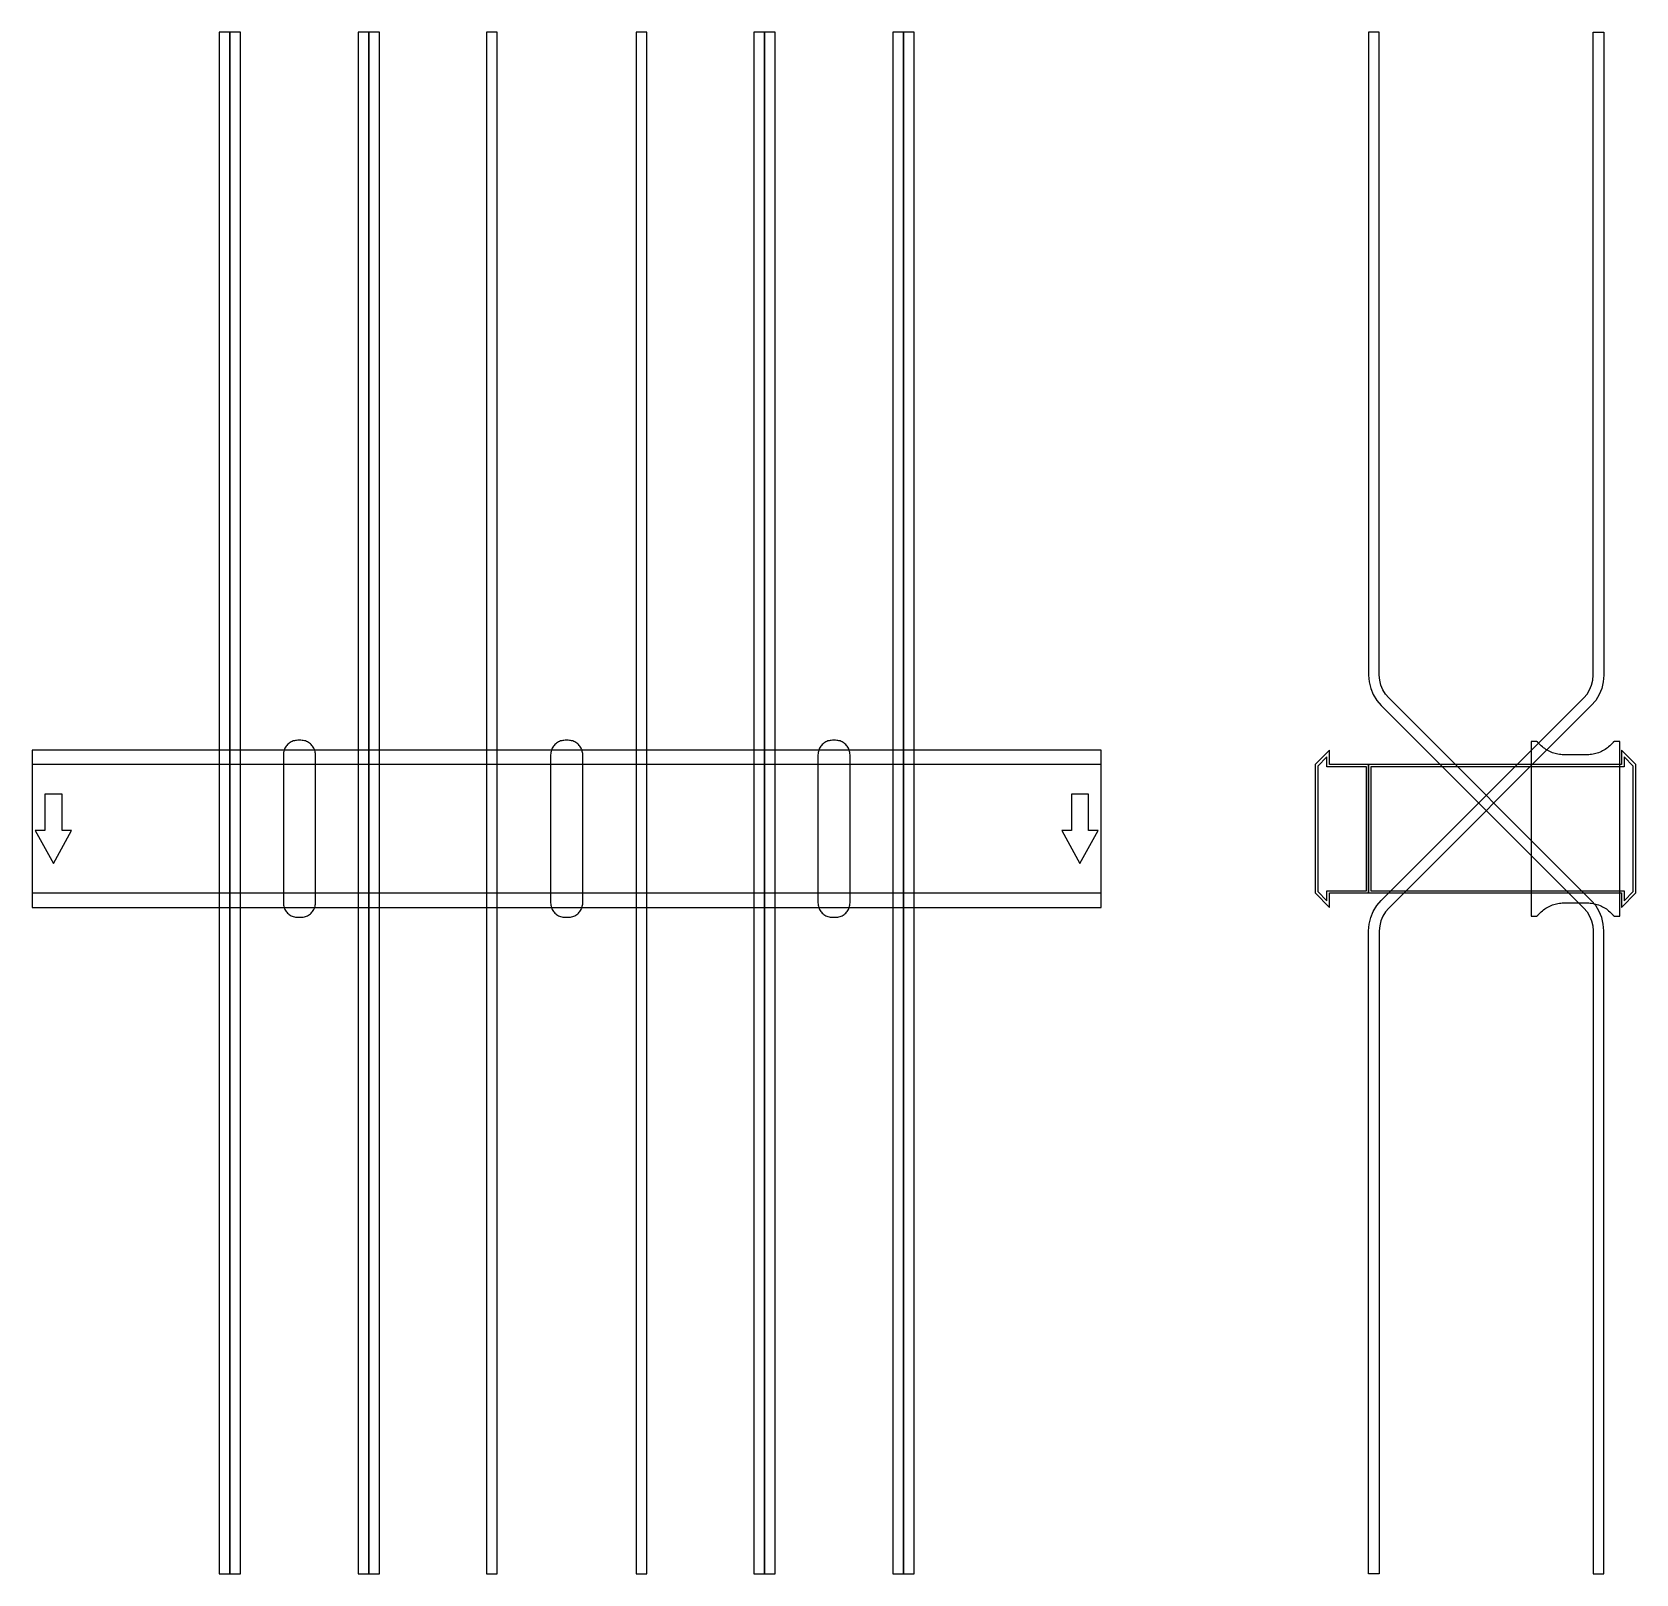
# Model space of a CAD drawing. Extents: x 0 to 1500, y -697 to 745.
import ezdxf

# ---------------------------------------------------------------- set-up
doc = ezdxf.new("R2010")
doc.units = 0
doc.layers.add('Halfen', color=7, linetype='CONTINUOUS')

msp = doc.modelspace()

# ---------------------------------------------------------------- linework, layer by layer
at = {"layer": 'Halfen', "color": 7}
for points in [[(185, -696.961), (185, 745.246), (175, 745.246), (175, -696.961)], [(195, -696.961), (195, 745.246), (185, 745.246), (185, -696.961)], [(315, -696.961), (315, 745.246), (305, 745.246), (305, -696.961)], [(325, -696.961), (325, 745.246), (315, 745.246), (315, -696.961)], [(435, -696.961), (435, 745.246), (425, 745.246), (425, -696.961)], [(575, -696.961), (575, 745.246), (565, 745.246), (565, -696.961)], [(685, -696.961), (685, 745.246), (675, 745.246), (675, -696.961)], [(695, -696.961), (695, 745.246), (685, 745.246), (685, -696.961)], [(815, -696.961), (815, 745.246), (805, 745.246), (805, -696.961)], [(825, -696.961), (825, 745.246), (815, 745.246), (815, -696.961)], [(1470, -696.961), (1470, -95.355), (1469.508, -89.098), (1468.042, -82.995), (1465.64, -77.196), (1462.361, -71.844), (1458.284, -67.071), (1268.787, 122.426), (1265.729, 126.006), (1263.27, 130.02), (1261.468, 134.369), (1260.369, 138.947), (1260, 143.64), (1260, 206.246), (1260, 745.246), (1250, 745.246), (1250, 206.246), (1250, 143.64), (1250.492, 137.382), (1251.958, 131.279), (1254.36, 125.48), (1257.639, 120.128), (1261.716, 115.355), (1451.213, -74.142), (1454.271, -77.722), (1456.73, -81.736), (1458.532, -86.085), (1459.631, -90.662), (1460, -95.355), (1460, -696.961)], [(1250, -696.961), (1250, -95.355), (1250.492, -89.098), (1251.958, -82.995), (1254.36, -77.196), (1257.639, -71.844), (1261.716, -67.071), (1451.213, 122.426), (1454.271, 126.006), (1456.73, 130.02), (1458.532, 134.369), (1459.631, 138.947), (1460, 143.64), (1460, 206.246), (1460, 745.246), (1470, 745.246), (1470, 206.246), (1470, 143.64), (1469.508, 137.382), (1468.042, 131.279), (1465.64, 125.48), (1462.361, 120.128), (1458.284, 115.355), (1268.787, -74.142), (1265.729, -77.722), (1263.27, -81.736), (1261.468, -86.085), (1260.369, -90.662), (1260, -95.355), (1260, -696.961)], [(265, -69.3), (265, -56.8), (265, 69.3), (264.958, 70.359), (264.834, 71.412), (264.627, 72.452), (264.339, 73.472), (263.972, 74.466), (263.529, 75.429), (263.011, 76.354), (262.422, 77.235), (261.765, 78.068), (261.046, 78.846), (260.268, 79.565), (259.435, 80.222), (258.554, 80.811), (257.629, 81.329), (256.666, 81.772), (255.672, 82.139), (254.652, 82.427), (253.612, 82.634), (252.559, 82.758), (251.5, 82.8), (248.5, 82.8), (247.441, 82.758), (246.388, 82.634), (245.348, 82.427), (244.328, 82.139), (243.334, 81.772), (242.371, 81.329), (241.446, 80.811), (240.565, 80.222), (239.732, 79.565), (238.954, 78.846), (238.235, 78.068), (237.578, 77.235), (236.989, 76.354), (236.471, 75.429), (236.028, 74.466), (235.661, 73.472), (235.373, 72.452), (235.166, 71.412), (235.042, 70.359), (235, 69.3), (235, -56.8), (235, -69.3), (235.042, -70.359), (235.166, -71.412), (235.373, -72.452), (235.661, -73.472), (236.028, -74.466), (236.471, -75.429), (236.989, -76.354), (237.578, -77.235), (238.235, -78.068), (238.954, -78.846), (239.732, -79.565), (240.565, -80.222), (241.446, -80.811), (242.371, -81.329), (243.334, -81.772), (244.328, -82.139), (245.348, -82.427), (246.388, -82.634), (247.441, -82.758), (248.5, -82.8), (251.5, -82.8), (252.559, -82.758), (253.612, -82.634), (254.652, -82.427), (255.672, -82.139), (256.666, -81.772), (257.629, -81.329), (258.554, -80.811), (259.435, -80.222), (260.268, -79.565), (261.046, -78.846), (261.765, -78.068), (262.422, -77.235), (263.011, -76.354), (263.529, -75.429), (263.972, -74.466), (264.339, -73.472), (264.627, -72.452), (264.834, -71.412), (264.958, -70.359), (265, -69.3)], [(515, -69.3), (515, -56.8), (515, 69.3), (514.958, 70.359), (514.834, 71.412), (514.627, 72.452), (514.339, 73.472), (513.972, 74.466), (513.529, 75.429), (513.011, 76.354), (512.422, 77.235), (511.765, 78.068), (511.046, 78.846), (510.268, 79.565), (509.435, 80.222), (508.554, 80.811), (507.629, 81.329), (506.666, 81.772), (505.672, 82.139), (504.652, 82.427), (503.612, 82.634), (502.559, 82.758), (501.5, 82.8), (498.5, 82.8), (497.441, 82.758), (496.388, 82.634), (495.348, 82.427), (494.328, 82.139), (493.334, 81.772), (492.371, 81.329), (491.446, 80.811), (490.565, 80.222), (489.732, 79.565), (488.954, 78.846), (488.235, 78.068), (487.578, 77.235), (486.989, 76.354), (486.471, 75.429), (486.028, 74.466), (485.661, 73.472), (485.373, 72.452), (485.166, 71.412), (485.042, 70.359), (485, 69.3), (485, -56.8), (485, -69.3), (485.042, -70.359), (485.166, -71.412), (485.373, -72.452), (485.661, -73.472), (486.028, -74.466), (486.471, -75.429), (486.989, -76.354), (487.578, -77.235), (488.235, -78.068), (488.954, -78.846), (489.732, -79.565), (490.565, -80.222), (491.446, -80.811), (492.371, -81.329), (493.334, -81.772), (494.328, -82.139), (495.348, -82.427), (496.388, -82.634), (497.441, -82.758), (498.5, -82.8), (501.5, -82.8), (502.559, -82.758), (503.612, -82.634), (504.652, -82.427), (505.672, -82.139), (506.666, -81.772), (507.629, -81.329), (508.554, -80.811), (509.435, -80.222), (510.268, -79.565), (511.046, -78.846), (511.765, -78.068), (512.422, -77.235), (513.011, -76.354), (513.529, -75.429), (513.972, -74.466), (514.339, -73.472), (514.627, -72.452), (514.834, -71.412), (514.958, -70.359), (515, -69.3)], [(765, -69.3), (765, -56.8), (765, 69.3), (764.958, 70.359), (764.834, 71.412), (764.627, 72.452), (764.339, 73.472), (763.972, 74.466), (763.529, 75.429), (763.011, 76.354), (762.422, 77.235), (761.765, 78.068), (761.046, 78.846), (760.268, 79.565), (759.435, 80.222), (758.554, 80.811), (757.629, 81.329), (756.666, 81.772), (755.672, 82.139), (754.652, 82.427), (753.612, 82.634), (752.559, 82.758), (751.5, 82.8), (748.5, 82.8), (747.441, 82.758), (746.388, 82.634), (745.348, 82.427), (744.328, 82.139), (743.334, 81.772), (742.371, 81.329), (741.446, 80.811), (740.565, 80.222), (739.732, 79.565), (738.954, 78.846), (738.235, 78.068), (737.578, 77.235), (736.989, 76.354), (736.471, 75.429), (736.028, 74.466), (735.661, 73.472), (735.373, 72.452), (735.166, 71.412), (735.042, 70.359), (735, 69.3), (735, -56.8), (735, -69.3), (735.042, -70.359), (735.166, -71.412), (735.373, -72.452), (735.661, -73.472), (736.028, -74.466), (736.471, -75.429), (736.989, -76.354), (737.578, -77.235), (738.235, -78.068), (738.954, -78.846), (739.732, -79.565), (740.565, -80.222), (741.446, -80.811), (742.371, -81.329), (743.334, -81.772), (744.328, -82.139), (745.348, -82.427), (746.388, -82.634), (747.441, -82.758), (748.5, -82.8), (751.5, -82.8), (752.559, -82.758), (753.612, -82.634), (754.652, -82.427), (755.672, -82.139), (756.666, -81.772), (757.629, -81.329), (758.554, -80.811), (759.435, -80.222), (760.268, -79.565), (761.046, -78.846), (761.765, -78.068), (762.422, -77.235), (763.011, -76.354), (763.529, -75.429), (763.972, -74.466), (764.339, -73.472), (764.627, -72.452), (764.834, -71.412), (764.958, -70.359), (765, -69.3)], [(1485, -81.8), (1485, 81.8), (1481, 81.8), (1480.846, 81.797), (1480.691, 81.786), (1480.538, 81.769), (1480.385, 81.746), (1480.234, 81.715), (1480.084, 81.678), (1479.936, 81.634), (1479.789, 81.584), (1479.646, 81.527), (1479.505, 81.464), (1479.366, 81.395), (1479.231, 81.32), (1479.1, 81.239), (1478.972, 81.153), (1478.848, 81.06), (1478.728, 80.963), (1478.613, 80.86), (1478.502, 80.752), (1478.397, 80.639), (1478.296, 80.522), (1477.41, 79.491), (1476.479, 78.5), (1475.505, 77.551), (1474.491, 76.646), (1473.437, 75.787), (1472.347, 74.975), (1471.222, 74.211), (1470.064, 73.499), (1468.876, 72.838), (1467.66, 72.23), (1466.418, 71.676), (1465.153, 71.178), (1463.867, 70.736), (1462.563, 70.351), (1461.243, 70.024), (1459.911, 69.756), (1458.567, 69.547), (1457.216, 69.397), (1455.859, 69.307), (1454.5, 69.277), (1432.5, 69.277), (1431.141, 69.307), (1429.784, 69.397), (1428.433, 69.547), (1427.089, 69.756), (1425.757, 70.024), (1424.437, 70.351), (1423.133, 70.736), (1421.847, 71.178), (1420.582, 71.676), (1419.34, 72.23), (1418.124, 72.838), (1416.936, 73.499), (1415.778, 74.211), (1414.653, 74.975), (1413.563, 75.787), (1412.509, 76.646), (1411.495, 77.551), (1410.521, 78.5), (1409.59, 79.491), (1408.704, 80.522), (1408.603, 80.639), (1408.498, 80.752), (1408.387, 80.86), (1408.272, 80.963), (1408.152, 81.06), (1408.028, 81.153), (1407.9, 81.239), (1407.769, 81.32), (1407.634, 81.395), (1407.495, 81.464), (1407.354, 81.527), (1407.211, 81.584), (1407.064, 81.634), (1406.916, 81.678), (1406.766, 81.715), (1406.615, 81.746), (1406.462, 81.769), (1406.309, 81.786), (1406.154, 81.797), (1406, 81.8), (1402, 81.8), (1402, -81.8), (1406, -81.8), (1406.154, -81.797), (1406.309, -81.786), (1406.462, -81.769), (1406.615, -81.746), (1406.766, -81.715), (1406.916, -81.678), (1407.064, -81.634), (1407.211, -81.584), (1407.354, -81.527), (1407.495, -81.464), (1407.634, -81.395), (1407.769, -81.32), (1407.9, -81.239), (1408.028, -81.153), (1408.152, -81.06), (1408.272, -80.963), (1408.387, -80.86), (1408.498, -80.752), (1408.603, -80.639), (1408.704, -80.522), (1409.59, -79.491), (1410.521, -78.5), (1411.495, -77.551), (1412.509, -76.646), (1413.563, -75.787), (1414.653, -74.975), (1415.778, -74.211), (1416.936, -73.499), (1418.124, -72.838), (1419.34, -72.23), (1420.582, -71.676), (1421.847, -71.178), (1423.133, -70.736), (1424.437, -70.351), (1425.757, -70.024), (1427.089, -69.756), (1428.433, -69.547), (1429.784, -69.397), (1431.141, -69.307), (1432.5, -69.277), (1454.5, -69.277), (1455.859, -69.307), (1457.216, -69.397), (1458.567, -69.547), (1459.911, -69.756), (1461.243, -70.024), (1462.563, -70.351), (1463.867, -70.736), (1465.153, -71.178), (1466.418, -71.676), (1467.66, -72.23), (1468.876, -72.838), (1470.064, -73.499), (1471.222, -74.211), (1472.347, -74.975), (1473.437, -75.787), (1474.491, -76.646), (1475.505, -77.551), (1476.479, -78.5), (1477.41, -79.491), (1478.296, -80.522), (1478.397, -80.639), (1478.502, -80.752), (1478.613, -80.86), (1478.728, -80.963), (1478.848, -81.06), (1478.972, -81.153), (1479.1, -81.239), (1479.231, -81.32), (1479.366, -81.395), (1479.505, -81.464), (1479.646, -81.527), (1479.789, -81.584), (1479.936, -81.634), (1480.084, -81.678), (1480.234, -81.715), (1480.385, -81.746), (1480.538, -81.769), (1480.691, -81.786), (1480.846, -81.797), (1481, -81.8)], [(0, -73.5), (1000, -73.5), (1000, 73.5), (0, 73.5)], [(0, -60), (1000, -60), (1000, 60), (0, 60)], [(1250, -60), (1250, 60), (1213.5, 60), (1213.5, 73.5), (1200, 60), (1200, -60), (1213.5, -73.5), (1213.5, -60)], [(1248, -58), (1248, 58), (1211, 58), (1211, 67.25), (1202.5, 58.75), (1202.5, -58.75), (1211, -67.25), (1211, -58)], [(1500, -60), (1500, 60), (1486.5, 73.5), (1486.5, 60), (1250, 60), (1250, -60), (1486.5, -60), (1486.5, -73.5)], [(1497.5, -58.75), (1497.5, 58.75), (1489, 67.25), (1489, 58), (1252, 58), (1252, -58), (1489, -58), (1489, -67.25)], [(20, -32.5), (37, -1.5), (28, -1.5), (28, 32.5), (12, 32.5), (12, -1.5), (3, -1.5)], [(980, -32.5), (997, -1.5), (988, -1.5), (988, 32.5), (972, 32.5), (972, -1.5), (963, -1.5)]]:
    msp.add_lwpolyline(points, close=True, dxfattribs=at)

doc.saveas('drawing.dxf')
